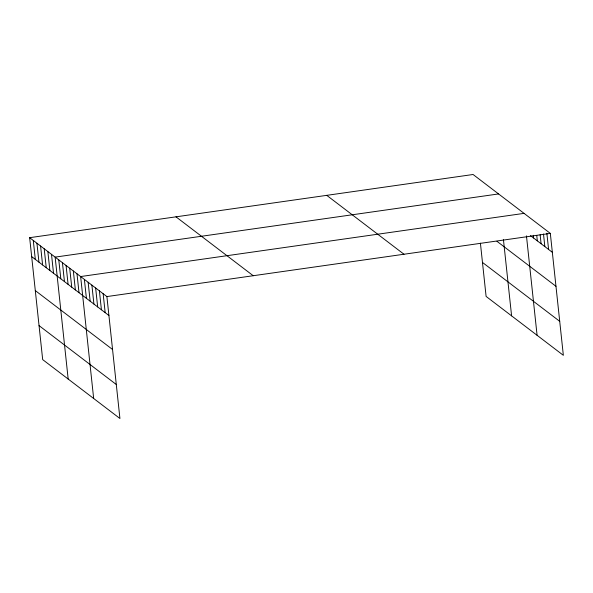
<?xml version="1.0" encoding="UTF-8"?>
<svg xmlns="http://www.w3.org/2000/svg" width="593" height="593" viewBox="0 0 593 593"><rect width="100%" height="100%" fill="white"/><g stroke="black" fill="none" stroke-linecap="round" stroke-linejoin="round"><path stroke-width="0.89" d="M29.65 237.682L106.896 296.574L119.927 418.502L42.681 359.61L29.65 237.682L473.073 174.498L550.319 233.39L563.35 355.318L486.104 296.426L480.412 243.167M498.565 193.933L55.142 257.117L68.173 379.046M524.056 213.369L80.633 276.553L93.664 398.481M106.896 296.574L550.319 233.39M530.453 235.621L552.342 252.314M496.934 241.292L555.975 286.3M482.472 262.432L559.718 321.324M326.743 195.349L403.989 254.241M175.98 216.83L253.226 275.723M31.674 256.606L108.919 315.498M35.306 290.6L112.551 349.485M39.049 325.616L116.295 384.509M546.857 233.234L548.592 249.453M543.492 233.976L544.841 246.592M540.119 234.717L541.083 243.73M536.754 235.465L537.332 240.869M533.292 235.302L533.581 238.008M526.458 235.866L537.088 335.29M503.45 239.691L511.596 315.854M103.145 293.713L105.169 312.637M99.394 290.859L101.418 309.776M95.643 287.998L97.667 306.915M91.893 285.137L93.909 304.053M88.142 282.275L90.158 301.192M84.384 279.414L86.408 298.331M76.994 273.781L79.017 292.697M73.354 271.001L75.37 289.918M69.707 268.221L71.731 287.145M66.068 265.449L68.091 284.366M62.428 262.669L64.444 281.593M58.781 259.897L60.805 278.814M51.502 254.345L53.526 273.262M47.855 251.565L49.879 270.49M44.216 248.793L46.239 267.71M40.576 246.013L42.6 264.93M36.936 243.241L38.953 262.158M33.29 240.461L35.313 259.378"/></g></svg>
